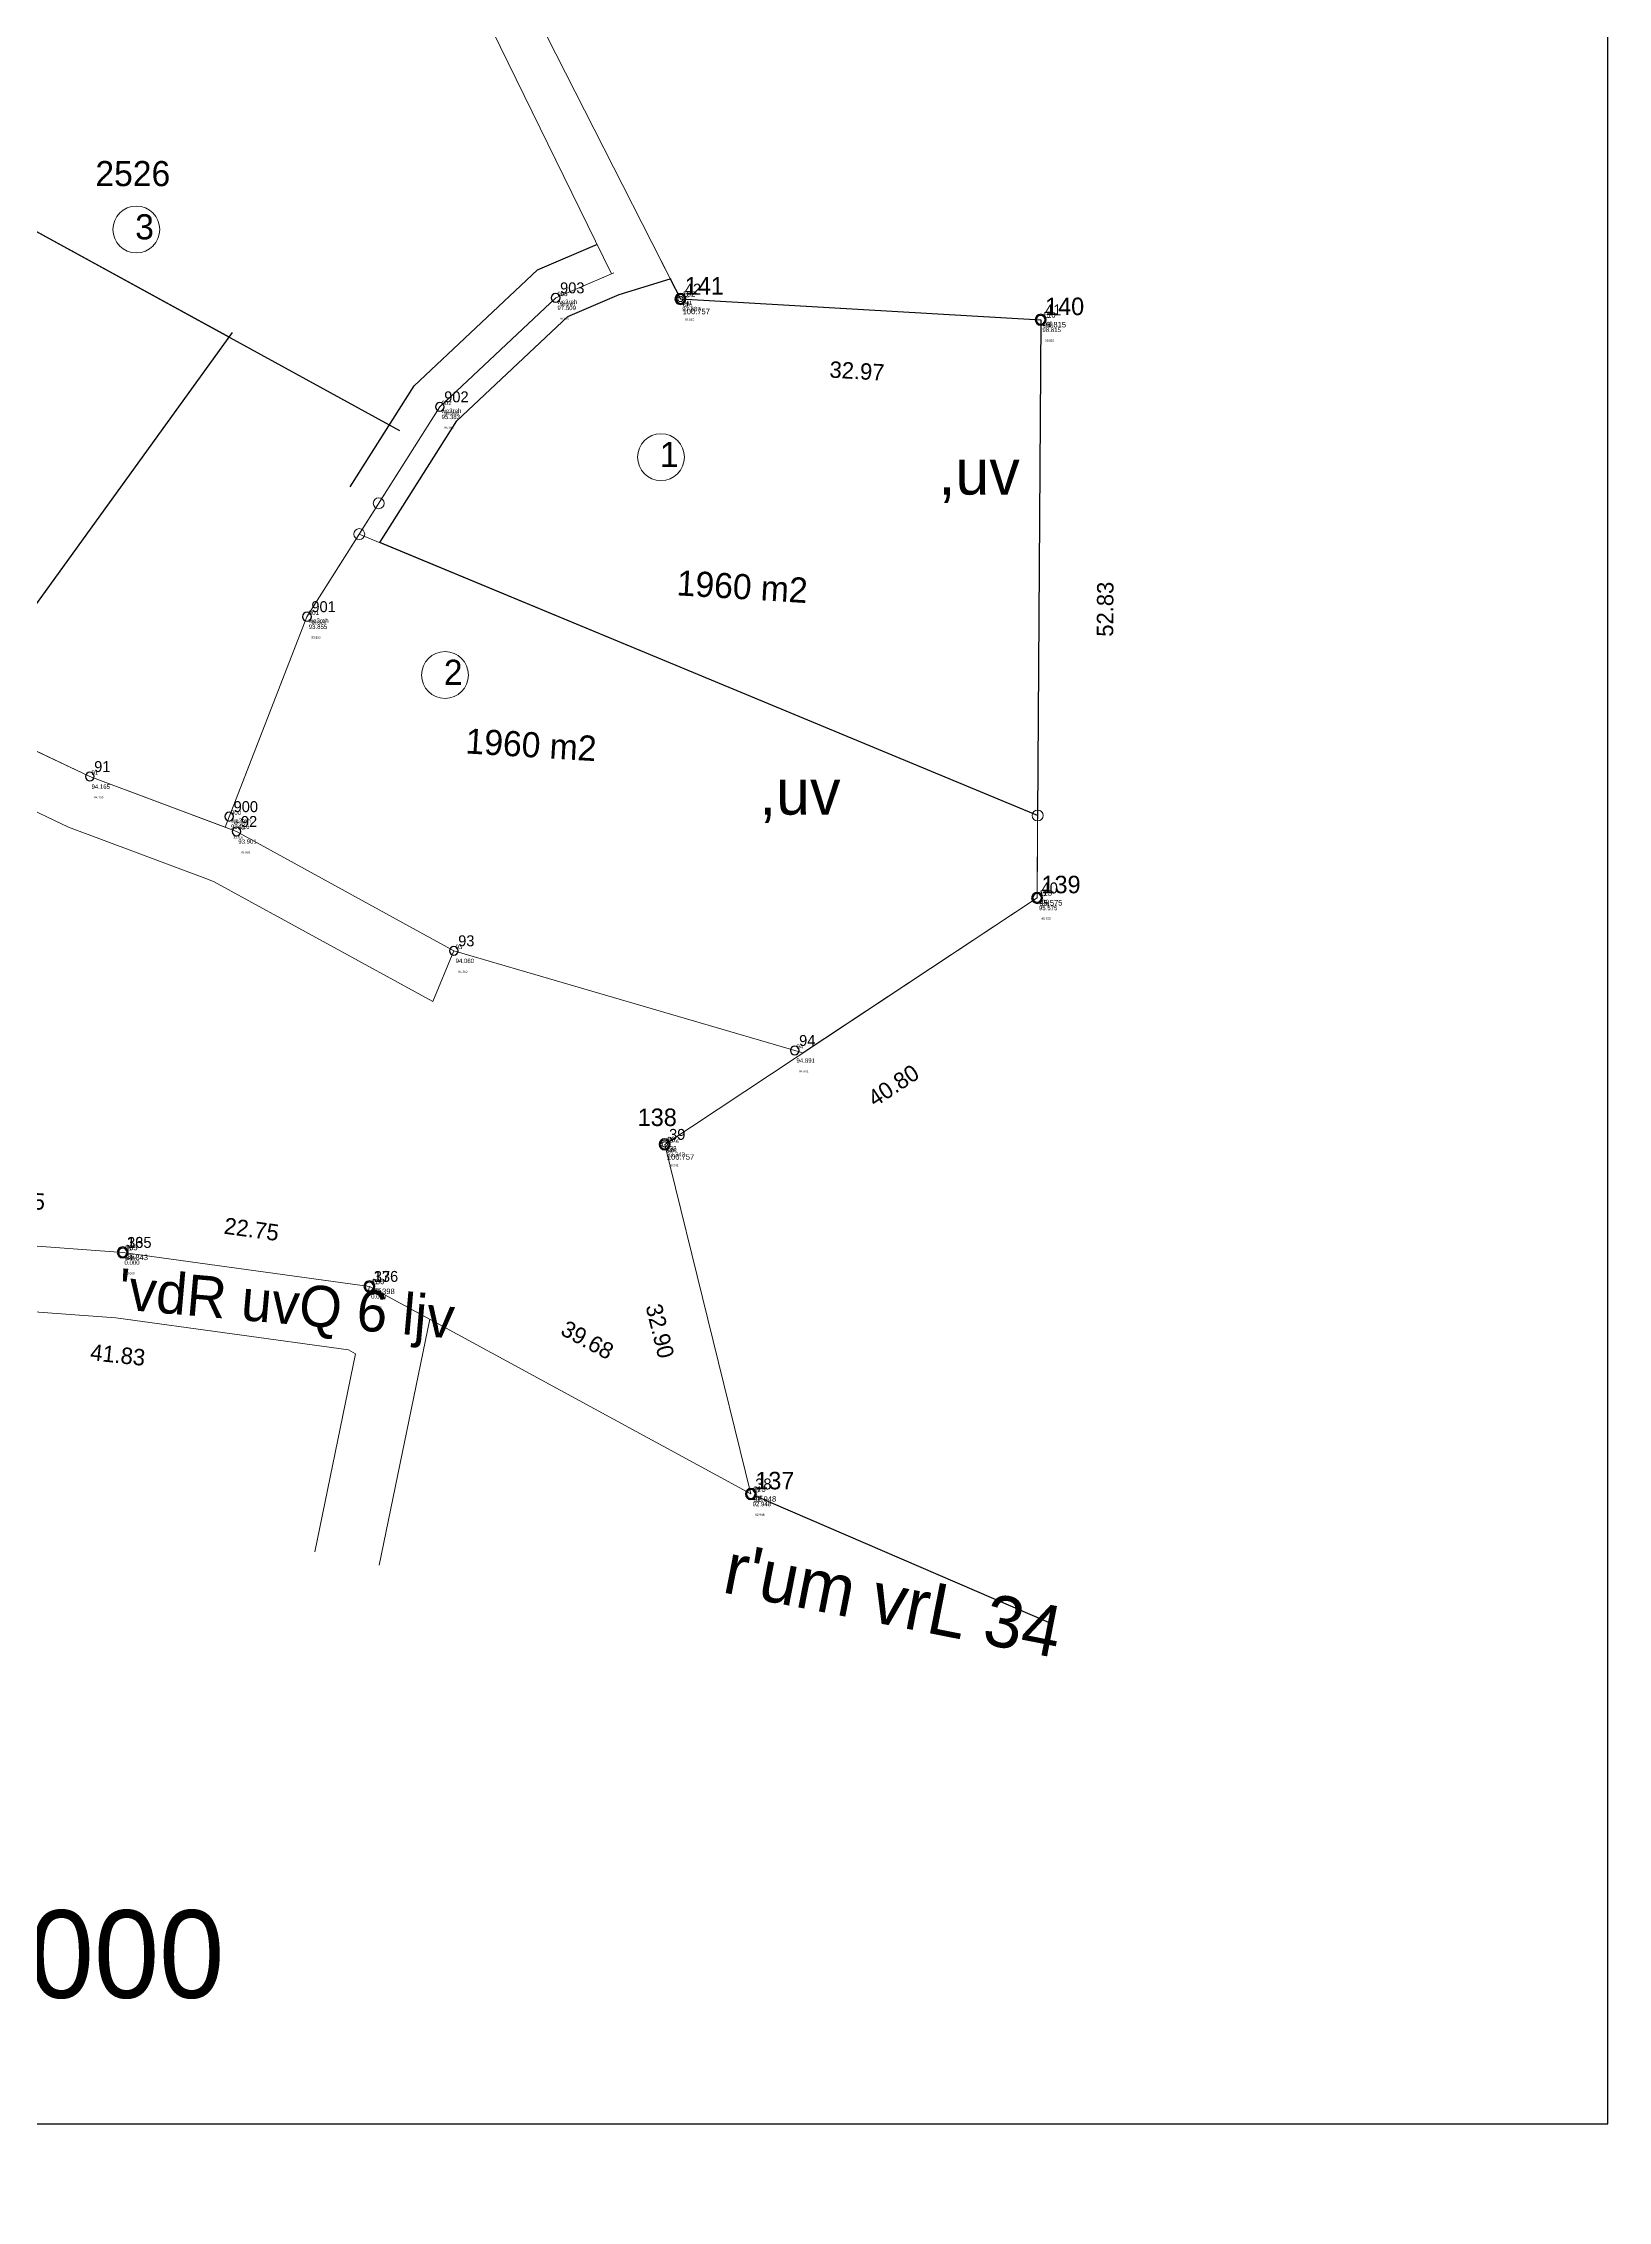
# Model space of a CAD drawing. Header units: metres. Extents: x 0 to 151572, y 0 to 180002.
# Drawn here: x 151379.4 to 151522.4, y 179614.7 to 179811.9 of the extents above; entities that cross this region are included whole.
import ezdxf

# ---------------------------------------------------------------- set-up
doc = ezdxf.new("R2010")
doc.units = ezdxf.units.M
doc.layers.get('0').update_dxf_attribs({"linetype": 'CONTINUOUS'})
doc.layers.get('DEFPOINTS').update_dxf_attribs({"linetype": 'CONTINUOUS'})
for name, color, linetype in [('135', 7, 'CONTINUOUS'), ('136', 7, 'CONTINUOUS'), ('137', 7, 'CONTINUOUS'), ('138', 7, 'CONTINUOUS'), ('139', 7, 'CONTINUOUS'), ('140', 7, 'CONTINUOUS'), ('141', 7, 'CONTINUOUS'), ('DIM', 12, 'CONTINUOUS'), ('DIM6', 2, 'CONTINUOUS'), ('DOOR', 6, 'CONTINUOUS'), ('FRAME', 7, 'CONTINUOUS'), ('Layer1', 4, 'CONTINUOUS'), ('LINE', 3, 'CONTINUOUS'), ('Point_Codes', 7, 'CONTINUOUS'), ('Point_Elevations', 7, 'CONTINUOUS'), ('Point_Names', 7, 'CONTINUOUS'), ('TEXT', 6, 'CONTINUOUS'), ('we3reh', 7, 'CONTINUOUS')]:
    doc.layers.add(name, color=color, linetype=linetype)
doc.styles.add('ARAB4', font='arab4.shx')
doc.styles.add('F1', font='f1.shx', dxfattribs={"height": 0.5})
doc.styles.add('MONOTEXT', font='txt')
doc.dimstyles.new('250', dxfattribs={"dimtxt": 1.5, "dimasz": 0.18, "dimexe": 0.18, "dimexo": 0.0625, "dimgap": 0.09, "dimtad": 0, "dimzin": 0, "dimdsep": 46, "dimtxsty": 'Standard', "dimcen": 0.09, "dimse1": 1, "dimse2": 1, "dimsd1": 1, "dimsd2": 1, "dimclrt": 2, "dimazin": 0, "dimtfac": 1, "dimtofl": 0, "dimtmove": 0, "dimatfit": 3, "dimfxl": 1, "dimtolj": 1, "dimtzin": 0, "dimarcsym": 0})

# ---------------------------------------------------------------- blocks, each defined once
blk = doc.blocks.new('CIRCLE', base_point=(100, 100))
at = {"color": 0}
for start, end in [(90, 270), (270, 90)]:
    blk.add_arc((100, 100), 100, start, end, dxfattribs=at)
at = {"flags": 1}
for tag in ['NAME', 'FEATURE_CODE']:
    blk.add_attdef(tag, (0, 0), '', height=1, dxfattribs=at)
blk = doc.blocks.new('*D113')
at = {"layer": 'DEFPOINTS', "color": 0, "transparency": 16777216}
for p in [(151436.21, 179711.24), (151439.7, 179678.22), (151444.08, 179679.3)]:
    blk.add_point(p, dxfattribs=at)
at = {"layer": 'DIM6', "color": 2, "lineweight": 0, "transparency": 16777216, "insert": (151435.77, 179694.19), "char_height": 1.5, "attachment_point": 5, "rotation": 283.8483}
blk.add_mtext('\\A1;32.90', dxfattribs=at)
blk = doc.blocks.new('*D112')
at = {"layer": 'DEFPOINTS', "color": 0, "transparency": 16777216}
for p in [(151470.24, 179733.76), (151474.13, 179727.88), (151436.21, 179711.24)]:
    blk.add_point(p, dxfattribs=at)
at = {"layer": 'DIM6', "color": 2, "lineweight": 0, "transparency": 16777216, "insert": (151457.11, 179716.62), "char_height": 1.5, "attachment_point": 5, "rotation": 33.4968}
blk.add_mtext('\\A1;40.80', dxfattribs=at)
blk = doc.blocks.new('*D111')
at = {"layer": 'DEFPOINTS', "color": 0, "transparency": 16777216}
for p in [(151470.56, 179786.59), (151476.63, 179786.55), (151470.24, 179733.76)]:
    blk.add_point(p, dxfattribs=at)
at = {"layer": 'DIM6', "color": 2, "lineweight": 0, "transparency": 16777216, "insert": (151476.46, 179760.14), "char_height": 1.5, "attachment_point": 5, "rotation": 89.6447}
blk.add_mtext('\\A1;52.83', dxfattribs=at)
blk = doc.blocks.new('*D110')
at = {"layer": 'DEFPOINTS', "color": 0, "transparency": 16777216}
for p in [(151437.64, 179788.49), (151470.56, 179786.59), (151470.24, 179780.95)]:
    blk.add_point(p, dxfattribs=at)
at = {"layer": 'DIM6', "color": 2, "lineweight": 0, "transparency": 16777216, "insert": (151453.78, 179781.9), "char_height": 1.5, "attachment_point": 5, "rotation": 356.6859}
blk.add_mtext('\\A1;32.97', dxfattribs=at)
blk = doc.blocks.new('*D80')
at = {"layer": 'DEFPOINTS', "color": 0, "transparency": 16777216}
for p in [(151409.23, 179698.26), (151446.58, 179683.89), (151444.08, 179679.3)]:
    blk.add_point(p, dxfattribs=at)
at = {"layer": 'DIM6', "color": 2, "lineweight": 0, "transparency": 16777216, "insert": (151429.15, 179693.37), "char_height": 1.5, "attachment_point": 5, "rotation": 331.4491}
blk.add_mtext('\\A1;39.68', dxfattribs=at)
blk = doc.blocks.new('*D79')
at = {"layer": 'DEFPOINTS', "color": 0, "transparency": 16777216}
for p in [(151387.2, 179705.03), (151386.69, 179701.37), (151409.23, 179698.26)]:
    blk.add_point(p, dxfattribs=at)
at = {"layer": 'DIM6', "color": 2, "lineweight": 0, "transparency": 16777216, "insert": (151398.46, 179703.48), "char_height": 1.5, "attachment_point": 5, "rotation": 352.1564}
blk.add_mtext('\\A1;22.75', dxfattribs=at)
blk = doc.blocks.new('*D78')
at = {"layer": 'DEFPOINTS', "color": 0, "transparency": 16777216}
for p in [(151367.19, 179706.89), (151366.89, 179702.82), (151386.69, 179701.37)]:
    blk.add_point(p, dxfattribs=at)
at = {"layer": 'DIM6', "color": 2, "lineweight": 0, "transparency": 16777216, "insert": (151377.09, 179706.16), "char_height": 1.5, "attachment_point": 5, "rotation": 355.8107}
blk.add_mtext('\\A1;19.85', dxfattribs=at)
blk = doc.blocks.new('*D70')
at = {"layer": 'DEFPOINTS', "color": 0, "transparency": 16777216}
for p in [(151365.73, 179696.89), (151407.32, 179692.47), (151407.04, 179689.8)]:
    blk.add_point(p, dxfattribs=at)
at = {"layer": 'DIM6', "color": 2, "lineweight": 0, "transparency": 16777216, "insert": (151386.24, 179692), "char_height": 1.5, "attachment_point": 5, "rotation": 353.9365}
blk.add_mtext('\\A1;41.83', dxfattribs=at)
blk = doc.blocks.new('A$C45845B06')
at = {"color": 30}
ref = blk.add_blockref('CIRCLE', (122.09, 67.55, 94.17), dxfattribs=dict(at, xscale=0.003999999986262992, yscale=0.003999999986262992, zscale=0.004))
ref.add_attrib('NAME', '91', (122.25, 67.71, 94.17), dxfattribs={"height": 0.4})
ref.add_attrib('ELEVATION', '94.165', (122.25, 66.43, 94.17), dxfattribs={"height": 0.4})
ref = blk.add_blockref('CIRCLE', (135.5, 62.53, 93.9), dxfattribs=dict(at, xscale=0.003999999986262992, yscale=0.003999999986262992, zscale=0.004))
ref.add_attrib('NAME', '92', (135.66, 62.69, 93.9), dxfattribs={"height": 0.4})
ref.add_attrib('ELEVATION', '93.901', (135.66, 61.41, 93.9), dxfattribs={"height": 0.4})
ref = blk.add_blockref('CIRCLE', (155.35, 51.63, 94.06), dxfattribs=dict(at, xscale=0.003999999986262992, yscale=0.003999999986262992, zscale=0.004))
ref.add_attrib('NAME', '93', (155.51, 51.79, 94.06), dxfattribs={"height": 0.4})
ref.add_attrib('ELEVATION', '94.060', (155.51, 50.51, 94.06), dxfattribs={"height": 0.4})
ref = blk.add_blockref('CIRCLE', (186.5, 42.52, 94.89), dxfattribs=dict(at, xscale=0.003999999986262992, yscale=0.003999999986262992, zscale=0.004))
ref.add_attrib('NAME', '94', (186.66, 42.68, 94.89), dxfattribs={"height": 0.4})
ref.add_attrib('ELEVATION', '94.891', (186.66, 41.4, 94.89), dxfattribs={"height": 0.4})
at = {"layer": '135', "color": 30}
ref = blk.add_blockref('CIRCLE', (125.1, 24.07), dxfattribs=dict(at, xscale=0.003999999986262992, yscale=0.003999999986262992, zscale=0.004))
ref.add_attrib('NAME', '36', (125.26, 24.23), dxfattribs={"layer": '0', "height": 0.4})
ref.add_attrib('FEATURE_CODE', '135', (125.26, 23.51), dxfattribs={"layer": '0', "height": 0.4})
ref.add_attrib('ELEVATION', '0.000', (125.26, 22.95), dxfattribs={"layer": '0', "height": 0.4})
at = {"layer": '136', "color": 30}
ref = blk.add_blockref('CIRCLE', (147.64, 20.96), dxfattribs=dict(at, xscale=0.003999999986262992, yscale=0.003999999986262992, zscale=0.004))
ref.add_attrib('NAME', '37', (147.8, 21.12), dxfattribs={"layer": '0', "height": 0.4})
ref.add_attrib('FEATURE_CODE', '136', (147.8, 20.4), dxfattribs={"layer": '0', "height": 0.4})
ref.add_attrib('ELEVATION', '0.000', (147.8, 19.84), dxfattribs={"layer": '0', "height": 0.4})
at = {"layer": '137', "color": 30}
ref = blk.add_blockref('CIRCLE', (182.49, 2, 92.95), dxfattribs=dict(at, xscale=0.003999999986262992, yscale=0.003999999986262992, zscale=0.004))
ref.add_attrib('NAME', '38', (182.65, 2.16, 92.95), dxfattribs={"layer": '0', "height": 0.4})
ref.add_attrib('FEATURE_CODE', '137', (182.65, 1.44, 92.95), dxfattribs={"layer": '0', "height": 0.4})
ref.add_attrib('ELEVATION', '92.948', (182.65, 0.88, 92.95), dxfattribs={"layer": '0', "height": 0.4})
at = {"layer": '138', "color": 30}
ref = blk.add_blockref('CIRCLE', (174.62, 33.94, 93.34), dxfattribs=dict(at, xscale=0.003999999986262992, yscale=0.003999999986262992, zscale=0.004))
ref.add_attrib('NAME', '39', (174.78, 34.1, 93.34), dxfattribs={"layer": '0', "height": 0.4})
ref.add_attrib('FEATURE_CODE', '138', (174.78, 33.38, 93.34), dxfattribs={"layer": '0', "height": 0.4})
ref.add_attrib('ELEVATION', '93.342', (174.78, 32.82, 93.34), dxfattribs={"layer": '0', "height": 0.4})
at = {"layer": '139', "color": 30}
ref = blk.add_blockref('CIRCLE', (208.65, 56.46, 95.58), dxfattribs=dict(at, xscale=0.003999999986262992, yscale=0.003999999986262992, zscale=0.004))
ref.add_attrib('NAME', '40', (208.81, 56.62, 95.58), dxfattribs={"layer": '0', "height": 0.4})
ref.add_attrib('FEATURE_CODE', '139', (208.81, 55.9, 95.58), dxfattribs={"layer": '0', "height": 0.4})
ref.add_attrib('ELEVATION', '95.575', (208.81, 55.34, 95.58), dxfattribs={"layer": '0', "height": 0.4})
at = {"layer": '140', "color": 30}
ref = blk.add_blockref('CIRCLE', (208.97, 109.29, 98.81), dxfattribs=dict(at, xscale=0.003999999986262992, yscale=0.003999999986262992, zscale=0.004))
ref.add_attrib('NAME', '41', (209.13, 109.45, 98.81), dxfattribs={"layer": '0', "height": 0.4})
ref.add_attrib('FEATURE_CODE', '140', (209.13, 108.73, 98.81), dxfattribs={"layer": '0', "height": 0.4})
ref.add_attrib('ELEVATION', '98.815', (209.13, 108.17, 98.81), dxfattribs={"layer": '0', "height": 0.4})
at = {"layer": '141', "color": 30}
ref = blk.add_blockref('CIRCLE', (176.06, 111.19, 97.69), dxfattribs=dict(at, xscale=0.003999999986262992, yscale=0.003999999986262992, zscale=0.004))
ref.add_attrib('NAME', '42', (176.22, 111.35, 97.69), dxfattribs={"layer": '0', "height": 0.4})
ref.add_attrib('FEATURE_CODE', '141', (176.22, 110.63, 97.69), dxfattribs={"layer": '0', "height": 0.4})
ref.add_attrib('ELEVATION', '97.687', (176.22, 110.07, 97.69), dxfattribs={"layer": '0', "height": 0.4})
at = {"layer": 'we3reh', "color": 30}
ref = blk.add_blockref('CIRCLE', (164.66, 111.29, 97.61), dxfattribs=dict(at, xscale=0.003999999986262992, yscale=0.003999999986262992, zscale=0.004))
ref.add_attrib('NAME', '903', (164.82, 111.45, 97.61), dxfattribs={"layer": '0', "height": 0.4})
ref.add_attrib('FEATURE_CODE', 'we3reh', (164.82, 110.73, 97.61), dxfattribs={"layer": '0', "height": 0.4})
ref.add_attrib('ELEVATION', '97.609', (164.82, 110.17, 97.61), dxfattribs={"layer": '0', "height": 0.4})
ref = blk.add_blockref('CIRCLE', (154.07, 101.33, 95.38), dxfattribs=dict(at, xscale=0.003999999986262992, yscale=0.003999999986262992, zscale=0.004))
ref.add_attrib('NAME', '902', (154.23, 101.49, 95.38), dxfattribs={"layer": '0', "height": 0.4})
ref.add_attrib('FEATURE_CODE', 'we3reh', (154.23, 100.77, 95.38), dxfattribs={"layer": '0', "height": 0.4})
ref.add_attrib('ELEVATION', '95.383', (154.23, 100.21, 95.38), dxfattribs={"layer": '0', "height": 0.4})
ref = blk.add_blockref('CIRCLE', (141.94, 82.16, 93.85), dxfattribs=dict(at, xscale=0.003999999986262992, yscale=0.003999999986262992, zscale=0.004))
ref.add_attrib('NAME', '901', (142.1, 82.32, 93.85), dxfattribs={"layer": '0', "height": 0.4})
ref.add_attrib('FEATURE_CODE', 'we3reh', (142.1, 81.6, 93.85), dxfattribs={"layer": '0', "height": 0.4})
ref.add_attrib('ELEVATION', '93.855', (142.1, 81.04, 93.85), dxfattribs={"layer": '0', "height": 0.4})
ref = blk.add_blockref('CIRCLE', (134.83, 63.89, 93.02), dxfattribs=dict(at, xscale=0.003999999986262992, yscale=0.003999999986262992, zscale=0.004))
ref.add_attrib('NAME', '900', (134.99, 64.05, 93.02), dxfattribs={"layer": '0', "height": 0.4})
ref.add_attrib('FEATURE_CODE', 'we3reh', (134.99, 63.33, 93.02), dxfattribs={"layer": '0', "height": 0.4})
ref.add_attrib('ELEVATION', '93.016', (134.99, 62.77, 93.02), dxfattribs={"layer": '0', "height": 0.4})
at = {"layer": 'Point_Codes', "color": 6, "char_height": 0.3, "attachment_point": 1, "style": 'MONOTEXT'}
for s, insert in [('we3reh', (165.06, 110.89, 97.61)), ('141', (176.46, 110.79, 97.69)), ('140', (209.37, 108.89, 98.81)), ('we3reh', (154.47, 100.93, 95.38)), ('we3reh', (142.34, 81.76, 93.85)), ('we3reh', (135.23, 63.49, 93.02)), ('139', (209.05, 56.06, 95.58)), ('138', (175.02, 33.54, 93.34)), ('135', (125.5, 23.67)), ('136', (148.04, 20.56)), ('137', (182.89, 1.6, 92.95))]:
    blk.add_mtext(s, dxfattribs=dict(at, insert=insert))
at = {"layer": 'Point_Elevations', "color": 4, "char_height": 0.2, "attachment_point": 1, "style": 'MONOTEXT'}
for s, insert in [('97.609', (165.06, 109.49, 97.61)), ('97.687', (176.46, 109.39, 97.69)), ('98.815', (209.37, 107.49, 98.81)), ('95.383', (154.47, 99.53, 95.38)), ('93.855', (142.34, 80.36, 93.85)), ('94.165', (122.49, 65.75, 94.17)), ('93.016', (135.23, 62.09, 93.02)), ('93.901', (135.9, 60.73, 93.9)), ('95.575', (209.05, 54.66, 95.58)), ('94.060', (155.75, 49.83, 94.06)), ('94.891', (186.9, 40.72, 94.89)), ('93.342', (175.02, 32.14, 93.34)), ('0.000', (125.5, 22.27)), ('0.000', (148.04, 19.16)), ('92.948', (182.89, 0.2, 92.95))]:
    blk.add_mtext(s, dxfattribs=dict(at, insert=insert))
at = {"layer": 'Point_Names', "color": 1, "char_height": 1, "width": 1, "attachment_point": 7, "style": 'MONOTEXT'}
for s, insert in [('903', (165.06, 111.69, 97.61)), ('42', (176.46, 111.59, 97.69)), ('41', (209.37, 109.69, 98.81)), ('902', (154.47, 101.73, 95.38)), ('901', (142.34, 82.56, 93.85)), ('91', (122.49, 67.95, 94.17)), ('900', (135.23, 64.29, 93.02)), ('92', (135.9, 62.93, 93.9)), ('40', (209.05, 56.86, 95.58)), ('93', (155.75, 52.03, 94.06)), ('94', (186.9, 42.92, 94.89)), ('39', (175.02, 34.34, 93.34)), ('36', (125.5, 24.47)), ('37', (148.04, 21.36)), ('38', (182.89, 2.4, 92.95))]:
    blk.add_mtext(s, dxfattribs=dict(at, insert=insert))

msp = doc.modelspace()

# ---------------------------------------------------------------- linework, layer by layer
at = {"layer": 'DIM', "color": 7, "lineweight": 0, "flags": 128}
msp.add_lwpolyline([(151414.856, 179833.303), (151437.645, 179788.494), (151470.563, 179786.588), (151470.236, 179733.763), (151436.208, 179711.244), (151444.083, 179679.299), (151409.228, 179698.264), (151386.691, 179701.368), (151366.894, 179702.818), (151361.991, 179704.412), (151361.991, 179704.412), (151361.991, 179704.412)], dxfattribs=at)
at = {"layer": 'DIM6', "color": 7, "lineweight": 0}
for p, q in [((151417.589, 179818.924, 97.687), (151431.345, 179790.783, 97.687)), ((151426.252, 179788.591, 97.609), (151431.56, 179790.876, 98.815)), ((151426.252, 179788.591, 97.609), (151431.56, 179790.876, 98.815)), ((151415.658, 179778.63, 95.383), (151426.252, 179788.591, 97.609)), ((151415.658, 179778.63, 95.383), (151426.252, 179788.591, 97.609)), ((151433.013, 179788.533, 97.687), (151433.013, 179788.533, 97.687)), ((151443.911, 179788.131), (151470.563, 179786.588)), ((151470.563, 179786.588), (151470.236, 179733.763, 95.575)), ((151403.524, 179759.455, 93.855), (151415.658, 179778.63, 95.383)), ((151403.524, 179759.455, 93.855), (151415.658, 179778.63, 95.383)), ((151403.524, 179759.455, 94.935), (151410.084, 179769.821, 94.935)), ((151410.084, 179769.821, 94.935), (151410.084, 179769.821, 94.935)), ((151396.047, 179740.218, 97.687), (151403.524, 179759.455, 93.855)), ((151396.047, 179740.218, 94.935), (151403.524, 179759.455, 94.935)), ((151396.423, 179741.185, 93.016), (151403.524, 179759.455, 93.855)), ((151356.356, 179757.821, 93.668), (151383.681, 179744.848, 94.165)), ((151356.356, 179757.821, 94.935), (151383.681, 179744.848, 94.935)), ((151383.681, 179744.848, 94.165), (151396.047, 179740.218, 97.687)), ((151383.681, 179744.848, 94.935), (151396.047, 179740.218, 94.935)), ((151396.047, 179740.218, 97.687), (151396.423, 179741.185, 93.016)), ((151397.085, 179739.829, 93.901), (151396.047, 179740.218, 97.687)), ((151416.936, 179728.929, 94.06), (151397.085, 179739.829, 93.901)), ((151470.236, 179733.763, 95.575), (151448.835, 179719.6, 94.253)), ((151416.936, 179728.929, 98.815), (151415.009, 179724.283)), ((151448.835, 179719.6, 94.253), (151416.936, 179728.929, 94.06))]:
    msp.add_line(p, q, dxfattribs=at)
at = {"layer": 'DIM6'}
for p, q in [((151357.378, 179806.383, 94.935), (151411.984, 179776.477, -0.728)), ((151360.078, 179804.905, 28.521), (151396.452, 179784.983, 28.521)), ((151396.692, 179785.422, 28.521), (151371.37, 179750.391, 93.919))]:
    msp.add_line(p, q, dxfattribs=at)
at = {"layer": 'DIM6', "color": 7, "lineweight": 0, "flags": 128}
for points, elevation in [([(151371.209, 179818.256), (151361.687, 179806.423), (151349.214, 179796.578), (151341.348, 179790.175), (151329.969, 179779.289), (151324.339, 179775.388), (151331.268, 179771.462), (151356.356, 179757.821), (151383.681, 179744.848), (151397.085, 179739.829), (151416.936, 179728.929), (151448.835, 179719.6)], 94.253), ([(151435.558, 179792.597), (151435.558, 179792.597), (151435.558, 179792.597), (151437.645, 179788.494), (151470.563, 179786.588), (151470.236, 179733.763), (151448.835, 179719.6), (151416.936, 179728.929), (151397.085, 179739.829), (151396.047, 179740.218), (151403.524, 179759.455), (151415.658, 179778.63), (151426.252, 179788.591), (151431.56, 179790.876)], 98.815), ([(151431.345, 179790.783), (151431.56, 179790.876)], 97.687)]:
    msp.add_lwpolyline(points, dxfattribs=dict(at, elevation=elevation))
at = {"layer": 'DIM6', "flags": 128}
for points in [[(151407.481, 179771.319), (151413.326, 179780.555), (151424.582, 179791.138), (151430.07, 179793.5)], [(151410.174, 179766.223), (151417.212, 179777.346), (151427.366, 179786.893), (151432.033, 179788.902), (151436.798, 179790.351)]]:
    msp.add_lwpolyline(points, dxfattribs=at)
at = {"layer": 'DIM6', "color": 7, "lineweight": 0, "flags": 128}
for points in [[(151431.345, 179790.783), (151426.252, 179788.591), (151415.658, 179778.63), (151408.299, 179767.001), (151470.282, 179741.291), (151470.563, 179786.588), (151437.645, 179788.494), (151435.558, 179792.597)], [(151470.236, 179733.763), (151470.282, 179741.291), (151408.299, 179767.001), (151403.524, 179759.455), (151396.047, 179740.218), (151397.085, 179739.829), (151416.936, 179728.929), (151448.835, 179719.6), (151470.236, 179733.763)], [(151415.009, 179724.283), (151394.995, 179735.273), (151394.294, 179735.535), (151381.729, 179740.24), (151365.548, 179747.922)]]:
    msp.add_lwpolyline(points, dxfattribs=at)
at = {"layer": 'DIM6', "flags": 128}
msp.add_lwpolyline([(151410.174, 179766.223), (151417.212, 179777.346), (151427.366, 179786.893), (151432.033, 179788.902), (151436.713, 179790.325), (151437.645, 179788.494), (151470.563, 179786.588), (151470.282, 179741.291)], close=True, dxfattribs=at)
at = {"layer": 'DIM6', "color": 7, "lineweight": 0}
for centre, radius in [((151387.936, 179794.834), 2.138), ((151435.867, 179774.034), 2.138), ((151410.084, 179769.821), 0.5), ((151408.299, 179767.001, 2.752), 0.5), ((151416.135, 179754.129), 2.138), ((151470.282, 179741.291), 0.5)]:
    msp.add_circle(centre, radius, dxfattribs=at)
at = {"layer": 'DOOR', "color": 7, "lineweight": 0}
for centre in [(151437.645, 179788.494, 97.687), (151436.208, 179711.244, 93.342)]:
    msp.add_circle(centre, 0.242, dxfattribs=at)
at = {"layer": 'FRAME', "color": 7, "flags": 128}
msp.add_lwpolyline([(151471.356, 179667.526), (151444.392, 179679.166)], dxfattribs=at)
at = {"layer": 'Layer1', "color": 7, "linetype": 'Continuous'}
msp.add_lwpolyline([(151522.38, 179621.744), (151522.38, 180001.744), (151242.38, 180001.744), (151242.38, 179621.744)], close=True, dxfattribs=at)
at = {"layer": 'LINE', "color": 7, "lineweight": 0}
for p, q in [((151409.228, 179698.264), (151409.128, 179697.774)), ((151414.738, 179695.266), (151410.13, 179672.797)), ((151407.968, 179692.119), (151404.252, 179674.002))]:
    msp.add_line(p, q, dxfattribs=at)
at = {"layer": 'LINE', "color": 7, "lineweight": 0, "flags": 128}
msp.add_lwpolyline([(151407.968, 179692.119), (151407.324, 179692.469), (151386.062, 179695.398), (151365.73, 179696.888), (151365.167, 179697.071), (151360.187, 179698.018)], dxfattribs=at)

# ---------------------------------------------------------------- block references
at = {"color": 7, "lineweight": 0}
msp.add_blockref('A$C45845B06', (151261.588, 179677.299), dxfattribs=at)
at = {"color": 7}
ref = msp.add_blockref('CIRCLE', (151470.563, 179786.588, 98.815), dxfattribs=dict(at, xscale=0.005000000004656613, yscale=0.005000000004656613, zscale=0.005))
ref.add_attrib('NAME', '116', (151470.763, 179786.788, 98.815), dxfattribs={"height": 0.5})
ref.add_attrib('ELEVATION', '98.815', (151470.763, 179785.888, 98.815), dxfattribs={"height": 0.5})
ref = msp.add_blockref('CIRCLE', (151470.236, 179733.763, 95.575), dxfattribs=dict(at, xscale=0.005000000004656613, yscale=0.005000000004656613, zscale=0.005))
ref.add_attrib('NAME', '115', (151470.436, 179733.963, 95.575), dxfattribs={"height": 0.5})
ref.add_attrib('ELEVATION', '95.575', (151470.436, 179733.063, 95.575), dxfattribs={"height": 0.5})
ref = msp.add_blockref('CIRCLE', (151386.691, 179701.368, 91.843), dxfattribs=dict(at, xscale=0.005, yscale=0.005, zscale=0.005))
ref.add_attrib('NAME', '135', (151386.891, 179701.568, 91.843), dxfattribs={"height": 0.5})
ref.add_attrib('ELEVATION', '91.843', (151386.891, 179700.668, 91.843), dxfattribs={"height": 0.5})
ref = msp.add_blockref('CIRCLE', (151409.228, 179698.264, 92.398), dxfattribs=dict(at, xscale=0.005, yscale=0.005, zscale=0.005))
ref.add_attrib('NAME', '136', (151409.428, 179698.464, 92.398), dxfattribs={"height": 0.5})
ref.add_attrib('ELEVATION', '92.398', (151409.428, 179697.564, 92.398), dxfattribs={"height": 0.5})
ref = msp.add_blockref('CIRCLE', (151444.083, 179679.299, 92.948), dxfattribs=dict(at, xscale=0.005000000004656613, yscale=0.005000000004656613, zscale=0.005))
ref.add_attrib('NAME', '113', (151444.283, 179679.499, 92.948), dxfattribs={"height": 0.5})
ref.add_attrib('ELEVATION', '92.948', (151444.283, 179678.599, 92.948), dxfattribs={"height": 0.5})
at = {"layer": 'DOOR', "color": 7}
ref = msp.add_blockref('CIRCLE', (151437.645, 179788.494, 97.687), dxfattribs=dict(at, xscale=0.005000000004656613, yscale=0.005000000004656613, zscale=0.005000000000000782))
ref.add_attrib('NAME', '102', (151437.845, 179788.694, 97.687), dxfattribs={"layer": '0', "height": 0.5})
ref.add_attrib('FEATURE_CODE', 'cr', (151437.845, 179787.794, 97.687), dxfattribs={"layer": '0', "height": 0.5})
ref.add_attrib('ELEVATION', '100.757', (151437.845, 179787.094, 97.687), dxfattribs={"layer": '0', "height": 0.5})
ref = msp.add_blockref('CIRCLE', (151436.208, 179711.244, 93.342), dxfattribs=dict(at, xscale=0.005000000004656613, yscale=0.005000000004656613, zscale=0.005000000000000782))
ref.add_attrib('NAME', '102', (151436.408, 179711.444, 93.342), dxfattribs={"layer": '0', "height": 0.5})
ref.add_attrib('FEATURE_CODE', 'cr', (151436.408, 179710.544, 93.342), dxfattribs={"layer": '0', "height": 0.5})
ref.add_attrib('ELEVATION', '100.757', (151436.408, 179709.844, 93.342), dxfattribs={"layer": '0', "height": 0.5})

# ---------------------------------------------------------------- texts
at = {"color": 7, "ltscale": 0.2, "style": 'ARAB4'}
for p in [(151461.222, 179770.618, 484.907), (151444.841, 179741.374, 484.907)]:
    msp.add_text(',uv', height=4.1642, dxfattribs=at).set_placement(p)
at = {"color": 7, "ltscale": 0.2}
msp.add_text('SC 1-1000', height=8.008, dxfattribs=at).set_placement((151344.778, 179633.256))
at = {"layer": 'FRAME', "color": 7, "style": 'F1'}
for s, height, rotation, p in [("'vdR uvQ 6 ljv", 3.75, 354.96733, (151386.168, 179696.195, 100.921)), ("r'um vrL 34", 4.6875, 348.85001, (151441.351, 179670.33))]:
    msp.add_text(s, height=height, rotation=rotation, dxfattribs=at).set_placement(p)
at = {"layer": 'Point_Elevations', "color": 7, "char_height": 0.2, "width": 1.4, "attachment_point": 1, "style": 'MONOTEXT'}
for s, insert in [('91.843', (151387.091, 179700.968, 91.843)), ('92.398', (151409.628, 179697.864, 92.398))]:
    msp.add_mtext(s, dxfattribs=dict(at, insert=insert))
at = {"layer": 'Point_Names', "color": 7, "attachment_point": 7, "style": 'MONOTEXT'}
for s, insert, char_height, width in [('141', (151438.045, 179788.894, 97.687), 1.6, 4.8), ('140', (151470.963, 179786.988, 98.815), 1.6, 4.8), ('139', (151470.636, 179734.163, 95.575), 1.6, 4.8), ('138', (151433.742, 179712.896, 93.342), 1.6, 4.8), ('135', (151387.091, 179701.768, 91.843), 1, 3), ('136', (151409.628, 179698.664, 92.398), 1, 3), ('137', (151444.483, 179679.699, 92.948), 1.6, 4.8)]:
    msp.add_mtext(s, dxfattribs=dict(at, insert=insert, char_height=char_height, width=width))
at = {"layer": 'TEXT', "color": 7}
for s, height, p in [('2526', 2.2984, (151384.192, 179798.795)), ('3', 2.298, (151387.828, 179793.931)), ('1', 2.298, (151435.759, 179773.131)), ('2', 2.298, (151416.027, 179753.226))]:
    msp.add_text(s, height=height, dxfattribs=at).set_placement(p)
for p in [(151437.255, 179761.415, -94.118), (151417.963, 179746.969, -94.118)]:
    msp.add_text('1960 m2', height=2.2984, rotation=356.57885, dxfattribs=at).set_placement(p)

# ---------------------------------------------------------------- dimensions: what is measured, and where the dimension line sits
at = {"layer": 'DIM6', "color": 7, "lineweight": 0}
for p1, p2, distance, picture, middle in [((151437.645, 179788.494), (151470.563, 179786.588), -5.651, '*D110', (151453.777, 179781.899)), ((151470.236, 179733.763), (151470.563, 179786.588), -6.063, '*D111', (151476.462, 179760.138)), ((151436.208, 179711.244), (151470.236, 179733.763), -7.052, '*D112', (151457.114, 179716.623)), ((151436.208, 179711.244), (151444.083, 179679.299), -4.511, '*D113', (151435.765, 179694.191)), ((151386.691, 179701.368), (151366.894, 179702.818), -4.078, '*D78', (151377.09, 179706.16)), ((151409.228, 179698.264), (151386.691, 179701.368), -3.697, '*D79', (151398.464, 179703.479)), ((151409.228, 179698.264), (151444.083, 179679.299), 5.229, '*D80', (151429.155, 179693.374)), ((151365.73, 179696.888), (151407.324, 179692.469), -2.689, '*D70', (151386.243, 179692.005))]:
    dim = msp.add_aligned_dim(p1=p1, p2=p2, distance=distance, dimstyle='250', dxfattribs=at)
    dim.commit()
    dim.dimension.update_dxf_attribs({"geometry": picture, "text_midpoint": middle})

doc.saveas('drawing.dxf')
